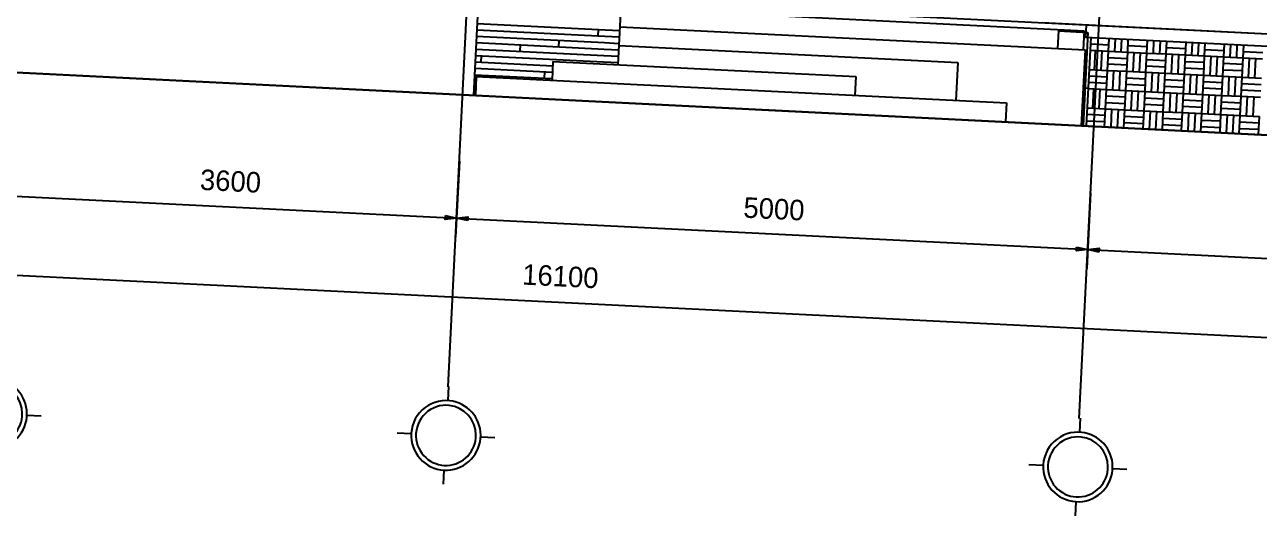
# Model space of a CAD drawing. Extents: x 549999 to 550212, y 1838161 to 1838467.
# Drawn here: x 550081.21 to 550090.97, y 1838311.7 to 1838315.61 of the extents above; entities that cross this region are included whole.
import ezdxf

# ---------------------------------------------------------------- set-up
doc = ezdxf.new("R2010")
doc.units = 0
for name, color, linetype in [('Level 14', 7, 'Continuous'), ('Level 18', 7, 'Continuous'), ('Level 19', 7, 'Continuous'), ('Level 20', 7, 'Continuous'), ('Level 28', 7, 'Continuous'), ('Level 4', 7, 'Continuous'), ('Level 8', 7, 'Continuous')]:
    doc.layers.add(name, color=color, linetype=linetype)

# ---------------------------------------------------------------- blocks, each defined once
blk = doc.blocks.new('GRID__')
at = {"layer": 'Level 19'}
for p, q in [((504.72, -264.75), (504.72, -276)), ((465.95, -303.51), (477.2, -303.51)), ((543.49, -303.51), (532.24, -303.51)), ((504.72, -342.28), (504.72, -331.03))]:
    blk.add_line(p, q, dxfattribs=at)
for radius, start, end in [(27.52, 86.59057, 185.41735), (23.77, 86.59057, 185.41735), (23.77, 3.40943, 86.59057), (27.52, 3.40943, 86.59057), (23.77, 275.41735, 3.40943), (27.52, 275.41735, 3.40943), (27.52, 185.41735, 275.41735), (23.77, 185.41735, 275.41735)]:
    blk.add_arc((504.72, -303.51), radius, start, end, dxfattribs=at)

msp = doc.modelspace()

# ---------------------------------------------------------------- linework, layer by layer
at = {"layer": 'Level 14'}
for p, q in [((550084.7829, 1838315.5658), (550085.7966, 1838315.5151)), ((550084.7854, 1838315.6165), (550085.7992, 1838315.5658)), ((550085.7431, 1838315.5177), (550085.7456, 1838315.5685)), ((550085.7992, 1838315.5658), (550085.914, 1838315.5601)), ((550084.7778, 1838315.4643), (550085.7915, 1838315.4136)), ((550084.7804, 1838315.515), (550085.7941, 1838315.4643)), ((550085.1266, 1838315.396), (550085.1292, 1838315.4467)), ((550085.4336, 1838315.4315), (550085.4361, 1838315.4822)), ((550085.7941, 1838315.4643), (550085.9089, 1838315.4586)), ((550085.7966, 1838315.5151), (550085.9115, 1838315.5093)), ((550089.6384, 1838315.4553), (550089.7837, 1838315.448)), ((550089.7812, 1838315.3973), (550089.7862, 1838315.4968)), ((550089.8319, 1838315.3947), (550089.8369, 1838315.4943)), ((550089.8827, 1838315.3922), (550089.8877, 1838315.4918)), ((550089.9334, 1838315.3896), (550089.9384, 1838315.4892)), ((550089.936, 1838315.4404), (550090.0882, 1838315.4328)), ((550090.0856, 1838315.382), (550090.0906, 1838315.4816)), ((550090.1364, 1838315.3795), (550090.1413, 1838315.4791)), ((550090.1871, 1838315.377), (550090.1921, 1838315.4765)), ((550090.2378, 1838315.3744), (550090.2428, 1838315.474)), ((550090.39, 1838315.3668), (550090.395, 1838315.4664)), ((550090.4408, 1838315.3643), (550090.4458, 1838315.4639)), ((550090.4915, 1838315.3617), (550090.4965, 1838315.4613)), ((550090.5423, 1838315.3592), (550090.5472, 1838315.4588)), ((550090.6945, 1838315.3516), (550090.6994, 1838315.4512)), ((550090.7452, 1838315.3491), (550090.7502, 1838315.4486)), ((550090.7959, 1838315.3465), (550090.8009, 1838315.4461)), ((550090.8467, 1838315.344), (550090.8517, 1838315.4436)), ((550084.7727, 1838315.3628), (550085.7865, 1838315.3121)), ((550084.7753, 1838315.4135), (550085.789, 1838315.3629)), ((550084.8171, 1838315.3097), (550084.8197, 1838315.3605)), ((550085.789, 1838315.3629), (550085.9039, 1838315.3571)), ((550085.7915, 1838315.4136), (550085.9064, 1838315.4079)), ((550089.6359, 1838315.4045), (550089.7812, 1838315.3973)), ((550089.6721, 1838315.2501), (550089.6797, 1838315.4023)), ((550089.7229, 1838315.2476), (550089.7305, 1838315.3998)), ((550089.7736, 1838315.245), (550089.7812, 1838315.3973)), ((550089.7787, 1838315.3465), (550089.9309, 1838315.3389)), ((550089.7812, 1838315.3973), (550089.9334, 1838315.3896)), ((550089.9258, 1838315.2374), (550089.9334, 1838315.3896)), ((550089.9334, 1838315.3896), (550090.0856, 1838315.382)), ((550089.9765, 1838315.2349), (550089.9842, 1838315.3871)), ((550090.0273, 1838315.2324), (550090.0349, 1838315.3846)), ((550090.078, 1838315.2298), (550090.0856, 1838315.382)), ((550090.0831, 1838315.3313), (550090.2353, 1838315.3237)), ((550090.0856, 1838315.382), (550090.2378, 1838315.3744)), ((550090.2302, 1838315.2222), (550090.2378, 1838315.3744)), ((550090.2378, 1838315.3744), (550090.39, 1838315.3668)), ((550090.2404, 1838315.4252), (550090.3926, 1838315.4176)), ((550090.281, 1838315.2197), (550090.2886, 1838315.3719)), ((550090.3317, 1838315.2171), (550090.3393, 1838315.3694)), ((550090.3824, 1838315.2146), (550090.39, 1838315.3668)), ((550090.39, 1838315.3668), (550090.5423, 1838315.3592)), ((550090.5347, 1838315.207), (550090.5423, 1838315.3592)), ((550090.5423, 1838315.3592), (550090.6945, 1838315.3516)), ((550090.5448, 1838315.4099), (550090.697, 1838315.4023)), ((550090.5854, 1838315.2045), (550090.593, 1838315.3567)), ((550090.6361, 1838315.2019), (550090.6437, 1838315.3541)), ((550090.6869, 1838315.1994), (550090.6945, 1838315.3516)), ((550090.6945, 1838315.3516), (550090.8467, 1838315.344)), ((550090.8391, 1838315.1918), (550090.8467, 1838315.344)), ((550090.8467, 1838315.344), (550090.9989, 1838315.3364)), ((550090.8492, 1838315.3947), (550091.0014, 1838315.3871)), ((550090.8898, 1838315.1892), (550090.8974, 1838315.3415)), ((550090.9405, 1838315.1867), (550090.9482, 1838315.3389)), ((550084.7677, 1838315.2613), (550085.3819, 1838315.2306)), ((550084.7702, 1838315.3121), (550085.3844, 1838315.2814)), ((550085.3194, 1838315.1829), (550085.322, 1838315.2336)), ((550085.7865, 1838315.3121), (550085.9013, 1838315.3064)), ((550089.6283, 1838315.2523), (550089.7736, 1838315.245)), ((550089.766, 1838315.0928), (550089.7736, 1838315.245)), ((550089.7736, 1838315.245), (550089.9258, 1838315.2374)), ((550089.7761, 1838315.2958), (550089.9283, 1838315.2882)), ((550089.8167, 1838315.0903), (550089.8243, 1838315.2425)), ((550089.8675, 1838315.0878), (550089.8751, 1838315.24)), ((550089.9182, 1838315.0852), (550089.9258, 1838315.2374)), ((550089.9258, 1838315.2374), (550090.078, 1838315.2298)), ((550090.0806, 1838315.2806), (550090.2328, 1838315.273)), ((550090.385, 1838315.2653), (550090.5372, 1838315.2577)), ((550090.3875, 1838315.3161), (550090.5397, 1838315.3085)), ((550090.6894, 1838315.2501), (550090.8416, 1838315.2425)), ((550090.6919, 1838315.3009), (550090.8441, 1838315.2933)), ((550084.7626, 1838315.1599), (550084.7776, 1838315.1591)), ((550084.7651, 1838315.2106), (550085.3794, 1838315.1799)), ((550089.6232, 1838315.1508), (550089.7685, 1838315.1436)), ((550089.6257, 1838315.2016), (550089.7711, 1838315.1943)), ((550089.9207, 1838315.136), (550090.0729, 1838315.1284)), ((550089.9233, 1838315.1867), (550090.0755, 1838315.1791)), ((550090.0704, 1838315.0776), (550090.078, 1838315.2298)), ((550090.078, 1838315.2298), (550090.2302, 1838315.2222)), ((550090.1211, 1838315.0751), (550090.1288, 1838315.2273)), ((550090.1719, 1838315.0725), (550090.1795, 1838315.2248)), ((550090.2226, 1838315.07), (550090.2302, 1838315.2222)), ((550090.2277, 1838315.1715), (550090.3799, 1838315.1639)), ((550090.2302, 1838315.2222), (550090.3824, 1838315.2146)), ((550090.3748, 1838315.0624), (550090.3824, 1838315.2146)), ((550090.3824, 1838315.2146), (550090.5347, 1838315.207)), ((550090.4256, 1838315.0599), (550090.4332, 1838315.2121)), ((550090.4763, 1838315.0573), (550090.4839, 1838315.2095)), ((550090.527, 1838315.0548), (550090.5347, 1838315.207)), ((550090.5321, 1838315.1563), (550090.6843, 1838315.1486)), ((550090.5347, 1838315.207), (550090.6869, 1838315.1994)), ((550090.6793, 1838315.0472), (550090.6869, 1838315.1994)), ((550090.6869, 1838315.1994), (550090.8391, 1838315.1918)), ((550090.73, 1838315.0446), (550090.7376, 1838315.1969)), ((550090.7807, 1838315.0421), (550090.7883, 1838315.1943)), ((550090.8315, 1838315.0396), (550090.8391, 1838315.1918)), ((550090.8365, 1838315.141), (550090.9887, 1838315.1334)), ((550090.8391, 1838315.1918), (550090.9913, 1838315.1842)), ((550084.7575, 1838315.0584), (550084.7725, 1838315.0576)), ((550084.7601, 1838315.1091), (550084.775, 1838315.1084)), ((550089.6207, 1838315.1001), (550089.766, 1838315.0928)), ((550089.6569, 1838314.9457), (550089.6645, 1838315.0979)), ((550089.7076, 1838314.9432), (550089.7153, 1838315.0954)), ((550089.7584, 1838314.9406), (550089.766, 1838315.0928)), ((550089.7635, 1838315.0421), (550089.9157, 1838315.0345)), ((550089.766, 1838315.0928), (550089.9182, 1838315.0852)), ((550089.9106, 1838314.933), (550089.9182, 1838315.0852)), ((550089.9182, 1838315.0852), (550090.0704, 1838315.0776)), ((550089.9613, 1838314.9305), (550089.9689, 1838315.0827)), ((550090.0121, 1838314.9279), (550090.0197, 1838315.0802)), ((550090.0628, 1838314.9254), (550090.0704, 1838315.0776)), ((550090.0704, 1838315.0776), (550090.2226, 1838315.07)), ((550090.215, 1838314.9178), (550090.2226, 1838315.07)), ((550090.2226, 1838315.07), (550090.3748, 1838315.0624)), ((550090.2252, 1838315.1207), (550090.3774, 1838315.1131)), ((550090.2657, 1838314.9153), (550090.2734, 1838315.0675)), ((550090.3165, 1838314.9127), (550090.3241, 1838315.0649)), ((550090.3672, 1838314.9102), (550090.3748, 1838315.0624)), ((550090.3748, 1838315.0624), (550090.527, 1838315.0548)), ((550090.5194, 1838314.9026), (550090.527, 1838315.0548)), ((550090.527, 1838315.0548), (550090.6793, 1838315.0472)), ((550090.5296, 1838315.1055), (550090.6818, 1838315.0979)), ((550090.5702, 1838314.9), (550090.5778, 1838315.0522)), ((550090.6209, 1838314.8975), (550090.6285, 1838315.0497)), ((550090.6716, 1838314.895), (550090.6793, 1838315.0472)), ((550090.6793, 1838315.0472), (550090.8315, 1838315.0396)), ((550090.8239, 1838314.8874), (550090.8315, 1838315.0396)), ((550090.8315, 1838315.0396), (550090.9837, 1838315.032)), ((550090.834, 1838315.0903), (550090.9862, 1838315.0827)), ((550090.8746, 1838314.8848), (550090.8822, 1838315.037)), ((550089.6131, 1838314.9479), (550089.7584, 1838314.9406)), ((550089.7512, 1838314.7977), (550089.7584, 1838314.9406)), ((550089.7584, 1838314.9406), (550089.9106, 1838314.933)), ((550089.7609, 1838314.9914), (550089.9131, 1838314.9838)), ((550090.0653, 1838314.9761), (550090.2175, 1838314.9685)), ((550090.0679, 1838315.0269), (550090.2201, 1838315.0193)), ((550090.3698, 1838314.9609), (550090.522, 1838314.9533)), ((550090.3723, 1838315.0117), (550090.5245, 1838315.004)), ((550090.6742, 1838314.9457), (550090.8264, 1838314.9381)), ((550090.6767, 1838314.9964), (550090.8289, 1838314.9888)), ((550090.9253, 1838314.8823), (550090.9329, 1838315.0345)), ((550089.608, 1838314.8464), (550089.7533, 1838314.8392)), ((550089.6105, 1838314.8972), (550089.7558, 1838314.8899)), ((550089.802, 1838314.7952), (550089.8091, 1838314.9381)), ((550089.8527, 1838314.7926), (550089.8599, 1838314.9356)), ((550089.9034, 1838314.7901), (550089.9106, 1838314.933)), ((550089.9081, 1838314.8823), (550090.0603, 1838314.8747)), ((550089.9106, 1838314.933), (550090.0628, 1838314.9254)), ((550090.0557, 1838314.7825), (550090.0628, 1838314.9254)), ((550090.0628, 1838314.9254), (550090.215, 1838314.9178)), ((550090.1064, 1838314.7799), (550090.1135, 1838314.9229)), ((550090.1571, 1838314.7774), (550090.1643, 1838314.9203)), ((550090.2079, 1838314.7749), (550090.215, 1838314.9178)), ((550090.2125, 1838314.8671), (550090.3647, 1838314.8594)), ((550090.215, 1838314.9178), (550090.3672, 1838314.9102)), ((550090.3601, 1838314.7673), (550090.3672, 1838314.9102)), ((550090.3672, 1838314.9102), (550090.5194, 1838314.9026)), ((550090.4108, 1838314.7647), (550090.418, 1838314.9076)), ((550090.4615, 1838314.7622), (550090.4687, 1838314.9051)), ((550090.5123, 1838314.7597), (550090.5194, 1838314.9026)), ((550090.5169, 1838314.8518), (550090.6691, 1838314.8442)), ((550090.5194, 1838314.9026), (550090.6716, 1838314.895)), ((550090.6645, 1838314.752), (550090.6716, 1838314.895)), ((550090.6716, 1838314.895), (550090.8239, 1838314.8874)), ((550090.7152, 1838314.7495), (550090.7224, 1838314.8924)), ((550090.766, 1838314.747), (550090.7731, 1838314.8899)), ((550090.8167, 1838314.7444), (550090.8239, 1838314.8874)), ((550090.8239, 1838314.8874), (550090.9761, 1838314.8797)), ((550090.9689, 1838314.7368), (550090.9761, 1838314.8797)), ((550089.9055, 1838314.8315), (550090.0577, 1838314.8239)), ((550090.2099, 1838314.8163), (550090.3621, 1838314.8087)), ((550090.5144, 1838314.8011), (550090.6666, 1838314.7935)), ((550090.8188, 1838314.7859), (550090.971, 1838314.7783)), ((550090.8213, 1838314.8366), (550090.9735, 1838314.829))]:
    msp.add_line(p, q, dxfattribs=at)
at = {"layer": 'Level 18'}
for p, q in [((550084.5565, 1838312.7397), (550085.2033, 1838325.6768)), ((550089.5503, 1838312.49), (550090.197, 1838325.4271)), ((550072.3768, 1838316.4673), (550101.2238, 1838315.0252)), ((550072.3368, 1838315.6683), (550100.0423, 1838314.2832))]:
    msp.add_line(p, q, dxfattribs=at)
at = {"layer": 'Level 20'}
for p, q in [((550084.6458, 1838314.5254), (550084.6158, 1838313.9262)), ((550084.6458, 1838314.5254), (550084.6158, 1838313.9262)), ((550081.0278, 1838314.2557), (550084.6233, 1838314.076)), ((550089.6395, 1838314.2757), (550089.6096, 1838313.6765)), ((550089.6395, 1838314.2757), (550089.6096, 1838313.6765)), ((550084.6233, 1838314.076), (550089.6171, 1838313.8263)), ((550077.4011, 1838313.8118), (550093.481, 1838313.0079)), ((550089.6171, 1838313.8263), (550093.5122, 1838313.6316))]:
    msp.add_line(p, q, dxfattribs=at)
for points in [[(550084.5349, 1838314.0953), (550084.6233, 1838314.076), (550084.5334, 1838314.0656)], [(550084.7117, 1838314.0567), (550084.6233, 1838314.076), (550084.7132, 1838314.0864)], [(550089.5286, 1838313.8456), (550089.6171, 1838313.8263), (550089.5271, 1838313.8159)], [(550089.7055, 1838313.807), (550089.6171, 1838313.8263), (550089.707, 1838313.8367)]]:
    msp.add_lwpolyline(points, close=True, dxfattribs=at)
at = {"layer": 'Level 28'}
msp.add_line((550096.6314, 1838314.4537), (550074.2594, 1838315.5722), dxfattribs=at)
at = {"layer": 'Level 4'}
for p, q in [((550084.7974, 1838315.8564), (550084.757, 1838315.0474)), ((550085.926, 1838315.7999), (550085.9005, 1838315.2906)), ((550089.2563, 1838315.6234), (550091.2189, 1838315.5253)), ((550089.3812, 1838315.417), (550089.3882, 1838315.5568)), ((550089.3882, 1838315.5568), (550089.6179, 1838315.5453)), ((550089.6179, 1838315.5453), (550089.5809, 1838314.8062)), ((550089.6409, 1838315.5041), (550089.6059, 1838314.805))]:
    msp.add_line(p, q, dxfattribs=at)
at = {"layer": 'Level 8'}
for p, q in [((550085.923, 1838315.74), (550089.5884, 1838315.5568)), ((550085.9155, 1838315.5902), (550089.5959, 1838315.4062)), ((550089.5884, 1838315.5568), (550089.5809, 1838315.407)), ((550089.6059, 1838315.606), (550089.6009, 1838315.5061)), ((550085.908, 1838315.4404), (550088.5897, 1838315.3063)), ((550093.6958, 1838315.3014), (550089.6009, 1838315.5061)), ((550089.5959, 1838315.4062), (550089.566, 1838314.807)), ((550085.3862, 1838315.3163), (550085.3787, 1838315.1665)), ((550085.3862, 1838315.3163), (550087.7832, 1838315.1965)), ((550088.5897, 1838315.3063), (550088.5747, 1838315.0067)), ((550084.7794, 1838315.1964), (550084.772, 1838315.0466)), ((550084.7794, 1838315.1964), (550088.9742, 1838314.9867)), ((550087.7832, 1838315.1965), (550087.7757, 1838315.0467)), ((550089.5959, 1838315.1058), (550089.6209, 1838315.1046)), ((550088.9742, 1838314.9867), (550088.9667, 1838314.8369))]:
    msp.add_line(p, q, dxfattribs=at)

# ---------------------------------------------------------------- block references
at = {"layer": 'Level 19', "xscale": 0.010000000000000004, "yscale": 0.01, "rotation": -2.8619937920406366}
for p in [(550076.06, 1838315.81), (550079.65, 1838315.64), (550084.65, 1838315.39)]:
    msp.add_blockref('GRID__', p, dxfattribs=at)

# ---------------------------------------------------------------- texts
at = {"layer": 'Level 20'}
for s, p in [('3600', (550082.59, 1838314.3)), ('5000', (550086.89, 1838314.08)), ('16100', (550085.14, 1838313.55))]:
    msp.add_text(s, height=0.16224, rotation=357.13801, dxfattribs=at).set_placement(p)

doc.saveas('drawing.dxf')
